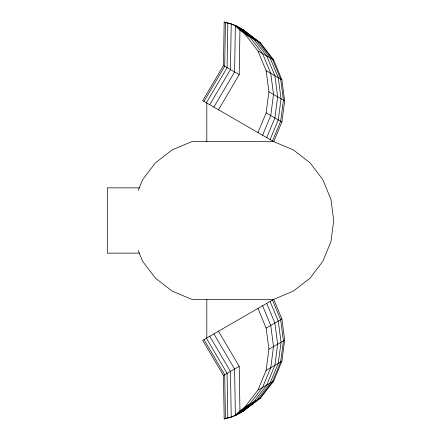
<?xml version="1.0" encoding="UTF-8"?>
<svg xmlns="http://www.w3.org/2000/svg" width="441" height="441" viewBox="0 0 441 441"><rect width="100%" height="100%" fill="white"/><g stroke="black" fill="none" stroke-linecap="round" stroke-linejoin="round"><path stroke-width="0.66" d="M138.187 250.51L142.625 261.304L155.48 278.205L172.238 291.17L191.747 299.323L273.734 299.323L281.887 319.003L284.666 340.127L281.887 361.245L273.734 380.93L260.763 397.832L243.862 410.797L236.861 414.838L231.216 417.175L224.182 418.95L223.46 375.462L202.733 340.314L273.734 299.323L293.243 291.17L310.001 278.205L322.862 261.304L330.943 241.618L333.699 220.5L330.943 199.382L322.862 179.696L310.001 162.795L293.243 149.83L273.734 141.677L202.733 100.686L223.46 65.538L224.182 22.05L231.216 23.825L236.861 26.162L243.862 30.203L260.763 43.168L273.734 60.07L281.887 79.755L284.666 100.873L281.887 121.997L273.734 141.677L191.747 141.677L172.238 149.83L155.48 162.795L142.625 179.696L138.187 190.49M209.734 104.726L230.461 69.579L231.216 23.825L235.362 25.793L234.595 71.966L213.868 107.113M218.482 109.776L239.209 74.628L239.943 30.186L235.362 25.793L236.861 26.162L253.762 39.128L266.733 56.029L274.886 75.714L277.665 96.833L274.886 117.951L266.733 137.636M257.985 132.587L266.138 112.902L268.916 91.783L266.138 70.659L257.985 50.98L245.014 34.078L239.943 30.186M209.734 336.274L230.461 371.421L231.216 417.175L235.362 415.207L239.943 410.814L245.014 406.922L257.985 390.02L266.138 370.341L268.916 349.217L266.138 328.098L257.985 308.413M262.599 135.249L270.752 115.564L273.53 94.446L270.752 73.322L262.599 53.642L249.628 36.741L235.362 25.793M270.107 139.582L278.26 119.902L281.044 98.784L278.26 77.66L270.107 57.98L257.142 41.079L240.24 28.108L238.377 27.336M272.494 140.96L280.647 121.281L283.431 100.162L280.647 79.038L272.494 59.359L259.529 42.457L242.627 29.486M203.968 101.397L224.695 66.249L225.423 22.364L227.269 23.125M206.355 102.775L227.087 67.627L227.826 22.965L230.307 23.996M213.868 333.887L234.595 369.034L235.362 415.207L249.628 404.259L262.599 387.358L270.752 367.678L273.53 346.554L270.752 325.436L262.599 305.751M242.627 411.514L259.529 398.543L272.494 381.641L280.647 361.962L283.431 340.838L280.647 319.719L272.494 300.04M266.138 328.098L281.887 319.003M223.46 375.462L239.209 366.372L218.482 331.224M268.916 349.217L284.666 340.127M266.138 370.341L281.887 361.245M257.985 390.02L273.734 380.93M245.014 406.922L260.763 397.832M224.182 418.95L226.084 418.162M241.321 411.85L243.862 410.797M227.269 417.875L225.423 418.636L224.695 374.751L203.968 339.603M239.557 412.782L242.015 411.767M230.307 417.004L227.826 418.035L227.087 373.373L206.355 338.225M238.377 413.664L240.24 412.892L257.142 399.921L270.107 383.02L278.26 363.34L281.044 342.216L278.26 321.098L270.107 301.418M235.362 415.207L236.861 414.838L253.762 401.872L266.733 384.971L274.886 365.286L277.665 344.167L274.886 323.049L266.733 303.364M139.599 187.86L107.301 187.86L107.301 253.14L139.599 253.14M239.557 28.218L242.015 29.233M224.182 22.05L226.084 22.838M241.321 29.15L243.862 30.203M245.014 34.078L260.763 43.168M257.985 50.98L273.734 60.07M266.138 70.659L281.887 79.755M223.46 65.538L239.209 74.628M268.916 91.783L284.666 100.873M266.138 112.902L281.887 121.997M239.209 366.372L239.943 410.814M206.812 102.736L206.812 141.677M206.812 299.323L206.812 338.264"/></g></svg>
